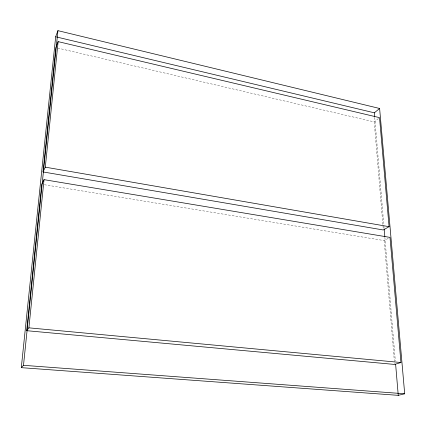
<?xml version="1.0" encoding="UTF-8"?>
<svg xmlns="http://www.w3.org/2000/svg" width="426" height="426" viewBox="0 0 426 426"><rect width="100%" height="100%" fill="white"/><g stroke="black" fill="none" stroke-linecap="round" stroke-linejoin="round"><path stroke-width="0.32" stroke-dasharray="2.13 1.6" d="M57.787 48.095L374.225 121.911L378.57 118.417M44.379 184.73L384.215 240.599L388.842 238.033M374.731 117.459L383.826 224.901M383.879 225.562L384.108 228.219M384.891 237.5L395.333 360.859M374.225 121.911L383.208 228.661M384.215 240.599L394.577 363.777"/><path stroke-width="0.64" d="M26.662 330.693L41.759 184.298L44.027 179.655L390.003 237.388L400.941 362.515L394.636 364.438L26.662 330.693L28.899 327.844L44.027 179.655M43.031 171.934L55.849 47.643L58.122 41.62L379.534 117.64L389.066 226.675L383.32 229.987L43.031 171.934L45.305 167.152L58.122 41.62M21.3 367.659L23.499 365.316L57.936 30.651L379.614 108.476L404.7 393.784L398.257 395.349L21.3 367.659L55.678 36.774L57.936 30.651M55.678 36.774L374.337 112.815L379.614 108.476M23.499 365.316L404.7 393.784M28.899 327.844L400.941 362.515M45.305 167.152L389.066 226.675M374.337 112.815L374.672 116.793M384.161 228.879L384.838 236.84M395.616 364.177L398.257 395.349"/></g></svg>
